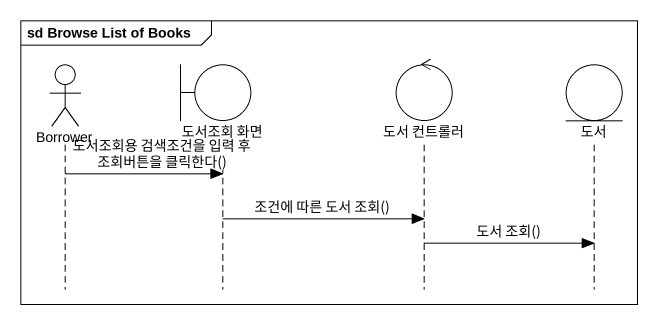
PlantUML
@startuml
mainframe sd Browse List of Books
hide footbox
actor Borrower
boundary "도서조회 화면" as 도서조회_화면
control "도서 컨트롤러" as 도서_컨트롤러
entity 도서

Borrower -> 도서조회_화면 : 도서조회용 검색조건을 입력 후 조회버튼을 클릭한다()
도서조회_화면 -> 도서_컨트롤러 : 조건에 따른 도서 조회()
도서_컨트롤러 -> 도서 : 도서 조회()
@enduml
